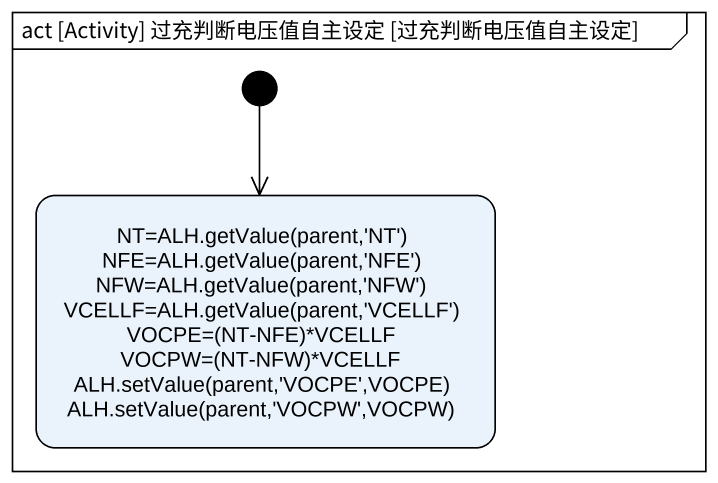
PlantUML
@startuml
mainframe act [Activity] 过充判断电压值自主设定 [过充判断电压值自主设定]
hide empty description
state "NT=ALH.getValue(parent,'NT') NFE=ALH.getValue(parent,'NFE') NFW=ALH.getValue(parent,'NFW') VCELLF=ALH.getValue(parent,'VCELLF') VOCPE=(NT-NFE)*VCELLF VOCPW=(NT-NFW)*VCELLF ALH.setValue(parent,'VOCPE',VOCPE) ALH.setValue(parent,'VOCPW',VOCPW)" as NT_ALH_getValue_parent_NT
[*] --> NT_ALH_getValue_parent_NT
@enduml
